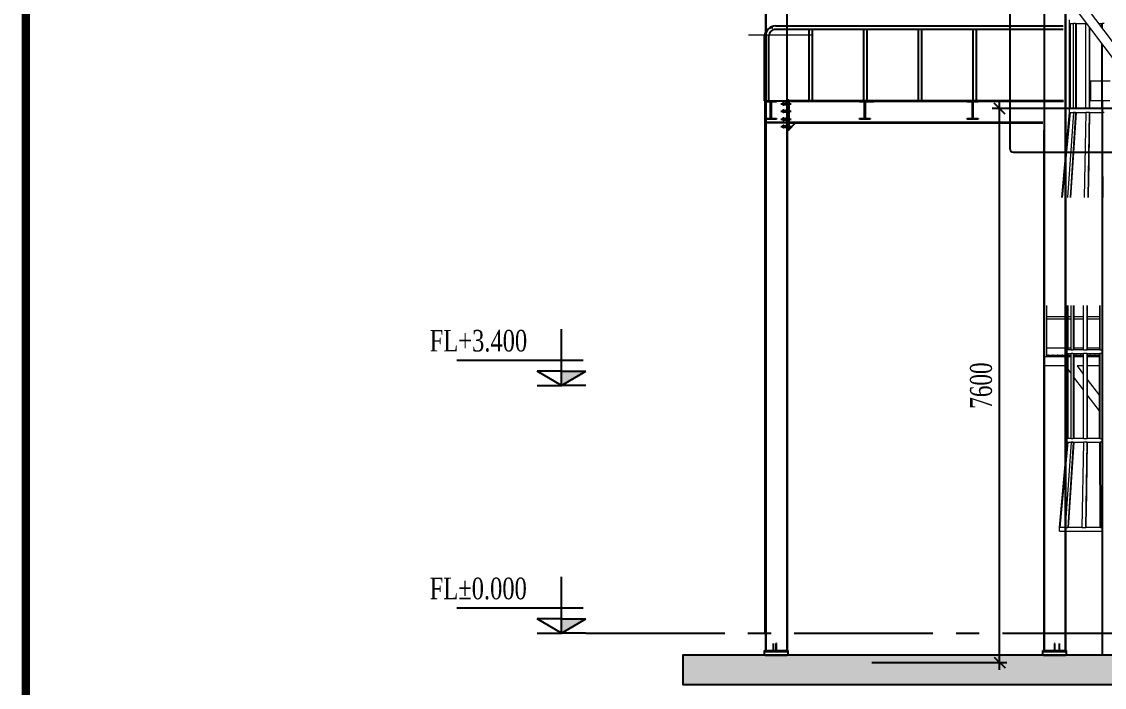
# Model space of a CAD drawing. Header units: inches. Extents: x 340055 to 349452, y -34649 to -30845.
# Drawn here: x 345572.9 to 345721.5, y -32145.6 to -32054.3 of the extents above; entities that cross this region are included whole.
import ezdxf

# ---------------------------------------------------------------- set-up
doc = ezdxf.new("R2010")
doc.units = ezdxf.units.IN
doc.header["$MEASUREMENT"] = 0
for name, pattern in [('AZNB-BN-TL-A- X- POWDER SECTION 1 2 3$0$CENTER', [50.8, 31.75, -6.35, 6.35, -6.35]), ('AZNB-BN-TL-A- X- POWDER SECTION 1 2 3$0$GEN7', [13.75, 10, -1.25, 1.25, -1.25]), ('CENTER2', [28.575, 19.05, -3.175, 3.175, -3.175])]:
    doc.linetypes.add(name, pattern=pattern)
for name, color, linetype in [('250', 250, 'Continuous'), ('3', 3, 'Continuous'), ('AZNB-BN-TL-A- X- POWDER SECTION 1 2 3$0$1', 1, 'Continuous'), ('AZNB-BN-TL-A- X- POWDER SECTION 1 2 3$0$2', 2, 'Continuous'), ('AZNB-BN-TL-A- X- POWDER SECTION 1 2 3$0$2NET-VE', 8, 'Continuous'), ('AZNB-BN-TL-A- X- POWDER SECTION 1 2 3$0$3', 3, 'Continuous'), ('AZNB-BN-TL-A- X- POWDER SECTION 1 2 3$0$4', 4, 'Continuous'), ('AZNB-BN-TL-A- X- POWDER SECTION 1 2 3$0$6', 6, 'Continuous'), ('AZNB-BN-TL-A- X- POWDER SECTION 1 2 3$0$7', 4, 'AZNB-BN-TL-A- X- POWDER SECTION 1 2 3$0$GEN7'), ('AZNB-BN-TL-A- X- POWDER SECTION 1 2 3$0$8', 8, 'Continuous'), ('AZNB-BN-TL-A- X- POWDER SECTION 1 2 3$0$A-Anno-Symb', 7, 'Continuous'), ('AZNB-BN-TL-A- X- POWDER SECTION 1 2 3$0$TL-Roof', 60, 'Continuous'), ('AZNB-BN-TL-A- X- POWDER SECTION 1 2 3$0$XANH', 5, 'Continuous')]:
    doc.layers.add(name, color=color, linetype=linetype)
for name, color, linetype, lineweight in [('AZNB-BN-TL-A- X- POWDER SECTION 1 2 3$0$manh', 125, 'Continuous', 15), ('AZNB-BN-TL-A- X- POWDER SECTION 1 2 3$0$Q-SPCQ', 91, 'Continuous', 9), ('TL-TIILE BLOCK A2$0$TL-TITLE BLOCK 1', 7, 'Continuous', 50)]:
    doc.layers.add(name, color=color, linetype=linetype, lineweight=lineweight)
doc.styles.add('ST1', font='times.ttf', dxfattribs={"width": 0.7})
doc.styles.add('vntimeh.shx', font='vntimeh.shx', dxfattribs={"width": 0.8, "bigfont": 'bigfont.shx'})
doc.dimstyles.new('100', dxfattribs={"dimtxt": 3, "dimasz": 1.5, "dimexe": 1, "dimexo": 0, "dimgap": 1, "dimtad": 1, "dimdec": 0, "dimlfac": 100, "dimzin": 0, "dimdsep": 46, "dimtxsty": 'ST1', "dimblk": 'OBLIQUE', "dimcen": 1, "dimdle": 1, "dimclrd": 8, "dimclre": 8, "dimclrt": 3, "dimadec": 0, "dimazin": 0, "dimtfac": 1, "dimtdec": 0, "dimtix": 1, "dimtmove": 1, "dimatfit": 3, "dimfxl": 0, "dimtolj": 1, "dimtzin": 0, "dimlwd": -1, "dimlwe": -1, "dimarcsym": 0})

# ---------------------------------------------------------------- blocks, each defined once
blk = doc.blocks.new('AZNB-BN-TL-A- X- POWDER SECTION 1 2 3$0$Ladder-Precision_Ladders-Fixed_Ladder_With_Cage_and_Rest_Platform - Fixed Ladder With Cage_ Walk-Thru _ Rest Platform-3366971-Section 59')
at = {"layer": 'AZNB-BN-TL-A- X- POWDER SECTION 1 2 3$0$Q-SPCQ', "color": 8}
for p, q in [((107640, 14122), (107425, 14122)), ((107577, 14198), (107750, 14198)), ((107577, 14148), (107577, 14198)), ((107750, 14148), (107577, 14148)), ((107578, 14122), (107578, 14148)), ((107640, 14122), (107640, 14148)), ((107640, 14091), (107640, 14122)), ((107750, 14198), (108287, 14198)), ((107750, 14148), (107750, 14198)), ((107796, 14148), (107750, 14148)), ((107790, 13640), (107790, 14148)), ((107792, 14148), (107792, 13640)), ((107797, 14148), (107808, 14148)), ((107797, 14148), (107797, 13640)), ((107813, 14148), (107808, 14148)), ((107813, 14148), (107846, 14148)), ((107846, 13640), (107846, 14148)), ((108016, 14148), (107846, 14148)), ((107847, 14148), (107847, 13640)), ((108013, 13640), (108013, 14148)), ((108015, 14148), (108064, 14148)), ((108015, 14148), (108015, 13640)), ((108064, 14148), (108064, 13640)), ((108064, 13640), (108064, 14148)), ((108202, 14148), (108064, 14148)), ((108197, 13640), (108197, 14148)), ((108201, 14148), (108202, 14148)), ((108202, 14148), (108218, 14148)), ((108202, 14148), (108202, 13640)), ((108219, 14148), (108218, 14148)), ((108219, 14148), (108232, 14148)), ((108232, 13640), (108232, 14148)), ((108287, 14148), (108233, 14148)), ((108236, 14148), (108236, 13640)), ((108281, 13640), (108281, 14148)), ((108287, 14148), (108289, 14148)), ((108287, 14148), (108287, 13640)), ((108289, 14148), (108289, 14198)), ((108289, 13640), (108289, 14148)), ((107425, 14091), (107640, 14091)), ((107578, 13681), (107578, 14091)), ((107640, 13681), (107640, 14091)), ((107640, 13681), (107425, 13681)), ((107640, 13649), (107640, 13681)), ((107425, 13649), (107640, 13649)), ((107577, 13640), (107750, 13640)), ((107577, 13589), (107577, 13640)), ((107750, 13589), (107577, 13589)), ((107578, 13640), (107578, 13649)), ((107578, 13240), (107578, 13589)), ((107640, 13640), (107640, 13649)), ((107640, 13240), (107640, 13589)), ((107750, 13640), (107796, 13640)), ((107750, 13589), (107750, 13640)), ((107796, 13589), (107750, 13589)), ((107790, 12725), (107790, 13589)), ((107792, 13589), (107792, 12725)), ((107808, 13640), (107797, 13640)), ((107797, 13589), (107808, 13589)), ((107797, 13589), (107797, 12725)), ((107808, 13640), (107813, 13640)), ((107813, 13589), (107808, 13589)), ((107846, 13640), (107813, 13640)), ((107813, 13589), (107846, 13589)), ((107846, 13640), (108016, 13640)), ((107846, 12725), (107846, 13589)), ((108016, 13589), (107846, 13589)), ((107847, 13589), (107847, 12725)), ((108013, 12725), (108013, 13589)), ((108064, 13640), (108015, 13640)), ((108015, 13589), (108064, 13589)), ((108015, 13589), (108015, 12725)), ((108064, 13640), (108202, 13640)), ((108064, 13589), (108064, 12725)), ((108064, 12725), (108064, 13589)), ((108202, 13589), (108064, 13589)), ((108197, 12725), (108197, 13589)), ((108202, 13640), (108201, 13640)), ((108201, 13589), (108202, 13589)), ((108218, 13640), (108202, 13640)), ((108202, 13589), (108218, 13589)), ((108202, 13589), (108202, 12725)), ((108218, 13640), (108219, 13640)), ((108219, 13589), (108218, 13589)), ((108232, 13640), (108219, 13640)), ((108219, 13589), (108232, 13589)), ((108232, 12725), (108232, 13589)), ((108233, 13640), (108287, 13640)), ((108287, 13589), (108233, 13589)), ((108236, 13589), (108236, 12725)), ((108281, 12725), (108281, 13589)), ((108289, 13640), (108287, 13640)), ((108287, 13589), (108289, 13589)), ((108287, 13589), (108287, 12725)), ((108289, 13589), (108289, 13640)), ((108289, 12725), (108289, 13589)), ((107640, 13240), (107425, 13240)), ((107640, 13208), (107640, 13240)), ((107425, 13208), (107640, 13208)), ((107578, 12725), (107578, 13208)), ((107640, 12725), (107640, 13208)), ((107577, 12725), (107750, 12725)), ((107577, 12674), (107577, 12725)), ((107750, 12674), (107577, 12674)), ((107578, 12555), (107578, 12674)), ((107640, 12555), (107640, 12674)), ((107750, 12725), (107796, 12725)), ((107750, 12674), (107750, 12725)), ((107796, 12674), (107750, 12674)), ((107790, 11506), (107790, 12674)), ((107792, 12674), (107792, 11506)), ((107808, 12725), (107797, 12725)), ((107797, 12674), (107808, 12674)), ((107797, 12674), (107797, 11506)), ((107808, 12725), (107813, 12725)), ((107813, 12674), (107808, 12674)), ((107846, 12725), (107813, 12725)), ((107813, 12674), (107846, 12674)), ((107846, 12725), (108016, 12725)), ((107846, 11506), (107846, 12674)), ((108016, 12674), (107846, 12674)), ((107847, 12674), (107847, 11506)), ((108013, 11506), (108013, 12674)), ((108064, 12725), (108015, 12725)), ((108015, 12674), (108064, 12674)), ((108015, 12674), (108015, 11506)), ((108064, 12725), (108202, 12725)), ((108064, 12674), (108064, 11506)), ((108064, 11506), (108064, 12674)), ((108202, 12674), (108064, 12674)), ((108197, 11506), (108197, 12674)), ((108202, 12725), (108201, 12725)), ((108201, 12674), (108202, 12674)), ((108218, 12725), (108202, 12725)), ((108202, 12674), (108218, 12674)), ((108202, 12674), (108202, 11506)), ((108218, 12725), (108219, 12725)), ((108219, 12674), (108218, 12674)), ((108232, 12725), (108219, 12725)), ((108219, 12674), (108232, 12674)), ((108232, 11506), (108232, 12674)), ((108233, 12725), (108287, 12725)), ((108287, 12674), (108233, 12674)), ((108236, 12674), (108236, 11506)), ((108281, 11506), (108281, 12674)), ((108289, 12725), (108287, 12725)), ((108287, 12674), (108289, 12674)), ((108287, 12674), (108287, 11506)), ((108289, 12674), (108289, 12725)), ((108289, 11506), (108289, 12674)), ((107425, 12555), (107640, 12555)), ((107640, 12479), (107640, 12555)), ((107640, 12479), (107425, 12479)), ((107578, 11506), (107578, 12479)), ((107640, 11506), (107640, 12479)), ((107577, 11506), (107750, 11506)), ((107577, 11455), (107577, 11506)), ((107750, 11455), (107577, 11455)), ((107578, 11336), (107578, 11455)), ((107640, 11336), (107640, 11455)), ((107750, 11506), (107796, 11506)), ((107750, 11455), (107750, 11506)), ((107796, 11455), (107750, 11455)), ((107788, 10287), (107790, 11455)), ((107792, 11455), (107790, 10287)), ((107794, 10287), (107797, 11455)), ((107808, 11506), (107797, 11506)), ((107797, 11455), (107804, 11455)), ((107813, 11455), (107804, 11455)), ((107808, 11506), (107813, 11506)), ((107846, 11506), (107813, 11506)), ((107813, 11455), (107846, 11455)), ((107841, 10287), (107846, 11455)), ((107843, 10287), (107847, 11455)), ((107846, 11506), (108016, 11506)), ((108016, 11455), (107846, 11455)), ((108031, 10287), (108013, 11455)), ((108064, 11506), (108015, 11506)), ((108034, 10287), (108015, 11455)), ((108015, 11455), (108064, 11455)), ((108064, 11506), (108202, 11506)), ((108088, 10287), (108064, 11455)), ((108064, 11455), (108087, 10287)), ((108202, 11455), (108064, 11455)), ((108274, 10287), (108197, 11455)), ((108202, 11506), (108201, 11506)), ((108201, 11455), (108202, 11455)), ((108218, 11506), (108202, 11506)), ((108202, 11455), (108218, 11455)), ((108279, 10287), (108202, 11455)), ((108218, 11506), (108219, 11506)), ((108219, 11455), (108218, 11455)), ((108232, 11506), (108219, 11506)), ((108219, 11455), (108232, 11455)), ((108232, 11455), (108313, 10287)), ((108233, 11506), (108287, 11506)), ((108287, 11455), (108233, 11455)), ((108316, 10287), (108236, 11455)), ((108389, 10287), (108281, 11455)), ((108289, 11506), (108287, 11506)), ((108287, 11455), (108289, 11455)), ((108395, 10287), (108287, 11455)), ((108289, 11455), (108289, 11506)), ((108289, 11455), (108396, 10287)), ((107425, 11336), (107640, 11336)), ((107640, 11260), (107640, 11336)), ((107640, 11260), (107425, 11260)), ((107578, 10287), (107578, 11260)), ((107640, 10287), (107640, 11260)), ((108029, 10433), (108031, 10287)), ((107577, 10287), (107749, 10287)), ((107577, 10236), (107577, 10287)), ((107749, 10287), (107794, 10287)), ((107749, 10236), (107749, 10287)), ((107807, 10287), (107794, 10287)), ((107807, 10287), (107812, 10287)), ((107841, 10287), (107812, 10287)), ((107840, 10287), (108034, 10287)), ((108087, 10287), (108034, 10287)), ((108087, 10287), (108280, 10287)), ((108313, 10287), (108279, 10287)), ((108314, 10287), (108395, 10287)), ((108396, 10287), (108395, 10287)), ((108396, 10236), (108396, 10287)), ((107425, 10117), (107640, 10117)), ((107749, 10236), (107577, 10236)), ((107578, 10117), (107578, 10236)), ((107640, 10117), (107640, 10236)), ((107640, 10041), (107640, 10117)), ((108395, 10236), (107749, 10236)), ((107640, 10041), (107425, 10041)), ((107431, 9970), (108644, 9970)), ((107431, 9970), (107431, 8903)), ((107578, 9970), (107578, 10041)), ((107640, 9970), (107640, 10041)), ((108644, 9970), (108644, 8903)), ((107469, 9932), (108606, 9932)), ((107469, 9456), (107469, 9932)), ((107578, 9456), (107578, 9932)), ((107640, 9456), (107640, 9932)), ((108606, 9456), (108606, 9932)), ((108606, 9456), (107469, 9456)), ((107469, 9417), (108606, 9417)), ((107469, 8903), (107469, 9417)), ((107578, 9208), (107578, 9417)), ((107640, 9208), (107640, 9417)), ((108606, 8903), (108606, 9417)), ((107640, 9208), (107578, 9208)), ((108606, 9024), (107469, 9024)), ((107469, 8922), (107495, 8922)), ((107469, 8917), (107479, 8917)), ((107479, 8917), (107479, 8903)), ((107488, 8903), (107488, 8922)), ((107552, 8922), (107495, 8922)), ((107495, 8922), (107495, 8903)), ((107505, 8903), (107505, 8917)), ((107505, 8917), (107543, 8917)), ((107543, 8917), (107543, 8903)), ((107552, 8903), (107552, 8922)), ((107552, 8922), (107559, 8922)), ((107616, 8922), (107559, 8922)), ((107559, 8922), (107559, 8903)), ((107569, 8903), (107569, 8917)), ((107569, 8917), (107607, 8917)), ((107607, 8917), (107607, 8903)), ((107616, 8903), (107616, 8922)), ((107616, 8922), (107624, 8922)), ((107681, 8922), (107624, 8922)), ((107624, 8922), (107624, 8903)), ((107633, 8903), (107633, 8917)), ((107633, 8917), (107671, 8917)), ((107671, 8917), (107671, 8903)), ((107681, 8903), (107681, 8922)), ((107681, 8922), (107688, 8922)), ((107745, 8922), (107688, 8922)), ((107688, 8922), (107688, 8903)), ((107697, 8903), (107697, 8917)), ((107697, 8917), (107735, 8917)), ((107735, 8917), (107735, 8903)), ((107745, 8903), (107745, 8922)), ((107745, 8922), (107752, 8922)), ((107809, 8922), (107752, 8922)), ((107752, 8922), (107752, 8903)), ((107761, 8903), (107761, 8917)), ((107761, 8917), (107800, 8917)), ((107800, 8917), (107800, 8903)), ((107809, 8903), (107809, 8922)), ((107809, 8922), (107816, 8922)), ((107873, 8922), (107816, 8922)), ((107816, 8922), (107816, 8903)), ((107826, 8903), (107826, 8917)), ((107826, 8917), (107864, 8917)), ((107864, 8917), (107864, 8903)), ((107873, 8903), (107873, 8922)), ((107873, 8922), (107880, 8922)), ((107937, 8922), (107880, 8922)), ((107880, 8922), (107880, 8903)), ((107890, 8903), (107890, 8917)), ((107890, 8917), (107928, 8917)), ((107928, 8917), (107928, 8903)), ((107937, 8903), (107937, 8922)), ((107937, 8922), (107945, 8922)), ((108002, 8922), (107945, 8922)), ((107945, 8922), (107945, 8903)), ((107954, 8903), (107954, 8917)), ((107954, 8917), (107992, 8917)), ((107992, 8917), (107992, 8903)), ((108002, 8903), (108002, 8922)), ((108002, 8922), (108009, 8922)), ((108066, 8922), (108009, 8922)), ((108009, 8922), (108009, 8903)), ((108018, 8903), (108018, 8917)), ((108018, 8917), (108056, 8917)), ((108056, 8917), (108056, 8903)), ((108066, 8903), (108066, 8922)), ((108066, 8922), (108073, 8922)), ((108130, 8922), (108073, 8922)), ((108073, 8922), (108073, 8903)), ((108082, 8903), (108082, 8917)), ((108082, 8917), (108121, 8917)), ((108121, 8917), (108121, 8903)), ((108130, 8903), (108130, 8922)), ((108130, 8922), (108137, 8922)), ((108194, 8922), (108137, 8922)), ((108137, 8922), (108137, 8903)), ((108147, 8903), (108147, 8917)), ((108147, 8917), (108185, 8917)), ((108185, 8917), (108185, 8903)), ((108194, 8903), (108194, 8922)), ((108194, 8922), (108201, 8922)), ((108259, 8922), (108201, 8922)), ((108201, 8922), (108201, 8903)), ((108211, 8903), (108211, 8917)), ((108211, 8917), (108249, 8917)), ((108249, 8917), (108249, 8903)), ((108259, 8903), (108259, 8922)), ((108259, 8922), (108266, 8922)), ((108323, 8922), (108266, 8922)), ((108266, 8922), (108266, 8903)), ((108275, 8903), (108275, 8917)), ((108275, 8917), (108313, 8917)), ((108313, 8917), (108313, 8903)), ((108323, 8903), (108323, 8922)), ((108323, 8922), (108330, 8922)), ((108387, 8922), (108330, 8922)), ((108330, 8922), (108330, 8903)), ((108339, 8903), (108339, 8917)), ((108339, 8917), (108377, 8917)), ((108377, 8917), (108377, 8903)), ((108387, 8903), (108387, 8922)), ((108387, 8922), (108394, 8922)), ((108451, 8922), (108394, 8922)), ((108394, 8922), (108394, 8903)), ((108403, 8903), (108403, 8917)), ((108403, 8917), (108442, 8917)), ((108442, 8917), (108442, 8903)), ((108451, 8903), (108451, 8922)), ((108451, 8922), (108458, 8922)), ((108515, 8922), (108458, 8922)), ((108458, 8922), (108458, 8903)), ((108468, 8903), (108468, 8917)), ((108468, 8917), (108506, 8917)), ((108506, 8917), (108506, 8903)), ((108515, 8903), (108515, 8922)), ((108515, 8922), (108522, 8922)), ((108580, 8922), (108522, 8922)), ((108522, 8922), (108522, 8903)), ((108532, 8903), (108532, 8917)), ((108532, 8917), (108570, 8917)), ((108570, 8917), (108570, 8903)), ((108580, 8903), (108580, 8922)), ((108580, 8922), (108606, 8922)), ((108587, 8922), (108587, 8903)), ((108596, 8903), (108596, 8917)), ((108596, 8917), (108606, 8917)), ((108644, 8903), (107425, 8903)), ((107425, 8776), (108184, 8776)), ((108184, 8776), (107425, 7768)), ((107425, 7557), (108343, 8776)), ((107469, 8903), (107431, 8903)), ((107495, 8903), (107505, 8903)), ((107543, 8903), (107552, 8903)), ((107559, 8903), (107569, 8903)), ((107607, 8903), (107616, 8903)), ((107624, 8903), (107633, 8903)), ((107671, 8903), (107681, 8903)), ((107688, 8903), (107697, 8903)), ((107735, 8903), (107745, 8903)), ((107752, 8903), (107761, 8903)), ((107800, 8903), (107809, 8903)), ((107816, 8903), (107826, 8903)), ((107864, 8903), (107873, 8903)), ((107880, 8903), (107890, 8903)), ((107928, 8903), (107937, 8903)), ((107945, 8903), (107954, 8903)), ((107992, 8903), (108002, 8903)), ((108009, 8903), (108018, 8903)), ((108056, 8903), (108066, 8903)), ((108073, 8903), (108082, 8903)), ((108121, 8903), (108130, 8903)), ((108137, 8903), (108147, 8903)), ((108185, 8903), (108194, 8903)), ((108201, 8903), (108211, 8903)), ((108249, 8903), (108259, 8903)), ((108266, 8903), (108275, 8903)), ((108313, 8903), (108323, 8903)), ((108330, 8903), (108339, 8903)), ((108343, 8776), (108644, 8776)), ((108377, 8903), (108387, 8903)), ((108394, 8903), (108403, 8903)), ((108442, 8903), (108451, 8903)), ((108458, 8903), (108468, 8903)), ((108506, 8903), (108515, 8903)), ((108522, 8903), (108532, 8903)), ((108570, 8903), (108580, 8903)), ((108644, 8903), (108606, 8903)), ((108644, 8776), (108644, 8903))]:
    blk.add_line(p, q, dxfattribs=at)
blk = doc.blocks.new('*U99')
at = {"color": 9, "const_width": 22}
blk.add_lwpolyline([(0, 0), (28, 0)], dxfattribs=at)
at = {"layer": 'AZNB-BN-TL-A- X- POWDER SECTION 1 2 3$0$2NET-VE', "color": 8, "linetype": 'Continuous', "ltscale": 0.5}
for p, q in [((0, 10), (28, 10)), ((45, 9), (45, 9)), ((0, -10), (28, -10)), ((45, -9), (45, -9))]:
    blk.add_line(p, q, dxfattribs=at)
at = {"layer": 'AZNB-BN-TL-A- X- POWDER SECTION 1 2 3$0$7', "color": 8, "linetype": 'Continuous'}
for p, q in [((44, 8), (45, 10)), ((44, -8), (46, 8)), ((45, 10), (46, 8)), ((46, 8), (47, 10)), ((47, 10), (48, 8)), ((47, -8), (48, 8)), ((48, 8), (50, 10)), ((49, -8), (51, 8)), ((50, 10), (51, 8)), ((51, 8), (52, 10)), ((51, -8), (53, 8)), ((52, 10), (53, 8)), ((53, 8), (55, 10)), ((54, -8), (56, 8)), ((54, -8), (56, 8)), ((55, 10), (56, 8)), ((56, 8), (57, 10)), ((56, -8), (58, 8)), ((57, 10), (58, 8)), ((58, 8), (60, 10)), ((59, -8), (60, 8)), ((59, -8), (60, 8)), ((59, -8), (60, 8)), ((60, 10), (60, 8)), ((60, 8), (62, 10)), ((61, -8), (63, 8)), ((62, 10), (63, 8)), ((69, 8), (63, 8)), ((69, 8), (69, -8)), ((44, -8), (43, -8)), ((44, -8), (45, -10)), ((44, -8), (44, -8)), ((45, -10), (47, -8)), ((47, -8), (47, -10)), ((47, -10), (49, -8)), ((49, -8), (50, -10)), ((50, -10), (51, -8)), ((51, -8), (52, -10)), ((52, -10), (54, -8)), ((54, -8), (55, -10)), ((55, -10), (56, -8)), ((56, -8), (57, -10)), ((57, -10), (59, -8)), ((59, -8), (59, -10)), ((59, -10), (61, -8)), ((61, -8), (69, -8))]:
    blk.add_line(p, q, dxfattribs=at)
at = {"layer": 'AZNB-BN-TL-A- X- POWDER SECTION 1 2 3$0$8', "color": 8, "linetype": 'Continuous', "ltscale": 10}
blk.add_line((-43, 0), (98, 0), dxfattribs=at)
at = {"layer": 'AZNB-BN-TL-A- X- POWDER SECTION 1 2 3$0$8', "color": 8, "linetype": 'Continuous'}
for p, q in [((-13, 11), (-13, 15)), ((-13, -15), (-13, 15)), ((-1, 19), (-12, 19)), ((-2, 11), (-11, 11)), ((0, 11), (0, 15)), ((0, -15), (0, 15)), ((28, -22), (28, 22)), ((28, 22), (30, 22)), ((30, -22), (30, 22)), ((30, 11), (30, 15)), ((30, -15), (30, 15)), ((32, 19), (42, 19)), ((32, 11), (42, 11)), ((43, 11), (43, 15)), ((43, -15), (43, 15)), ((-13, -11), (-13, -15)), ((-12, -19), (-1, -19)), ((-2, -11), (-11, -11)), ((0, -11), (0, -15)), ((28, -22), (30, -22)), ((30, -11), (30, -15)), ((32, -11), (42, -11)), ((42, -19), (32, -19)), ((43, -11), (43, -15))]:
    blk.add_line(p, q, dxfattribs=at)
for centre, radius, start, end in [((-6, 15), 6.98, 146.602, 180), ((-8, 15), 5.12, 180, 228.5476), ((-8, 7), 5.12, 131.4524, 180), ((-5, 15), 5.12, 311.4524, 0), ((-5, 7), 5.12, 0, 48.5476), ((-7, 15), 6.98, 0, 33.398), ((37, 15), 6.98, 146.602, 180), ((36, 15), 5.12, 180, 228.5476), ((36, 7), 5.12, 131.4524, 180), ((36, 15), 6.98, 0, 33.398), ((38, 15), 5.12, 311.4524, 0), ((38, 7), 5.12, 0, 48.5476), ((-8, -7), 5.12, 180, 228.5476), ((-8, -15), 5.12, 131.4524, 180), ((-6, -15), 6.98, 180, 213.398), ((-5, -7), 5.12, 311.4524, 0), ((-5, -15), 5.12, 0, 48.5476), ((-7, -15), 6.98, 326.602, 0), ((36, -7), 5.12, 180, 228.5476), ((36, -15), 5.12, 131.4524, 180), ((37, -15), 6.98, 180, 213.398), ((38, -7), 5.12, 311.4524, 0), ((38, -15), 5.12, 0, 48.5476), ((36, -15), 6.98, 326.602, 0)]:
    blk.add_arc(centre, radius, start, end, dxfattribs=at)
blk = doc.blocks.new('_Oblique')
at = {"color": 0, "linetype": 'ByBlock', "lineweight": -2}
blk.add_line((-0.5, -0.5), (0.5, 0.5), dxfattribs=at)
blk = doc.blocks.new('*D688')
at = {"color": 8, "linetype": 'Continuous', "transparency": 16777216}
for p, q in [((345707.16, -32143.24), (345707.16, -32065.24)), ((345725.3, -32066.24), (345706.16, -32066.24)), ((345689.64, -32142.24), (345708.16, -32142.24))]:
    blk.add_line(p, q, dxfattribs=at)
at = {"layer": 'Defpoints', "color": 0, "transparency": 16777216}
for p in [(345707.16, -32066.24), (345725.3, -32066.24), (345689.64, -32142.24)]:
    blk.add_point(p, dxfattribs=at)
at = {"color": 8, "transparency": 16777216, "xscale": 1.5, "yscale": 1.5, "zscale": 1.5}
for p, rotation in [((345707.16, -32066.24), 90), ((345707.16, -32142.24), 270)]:
    blk.add_blockref('_Oblique', p, dxfattribs=dict(at, rotation=rotation))
at = {"color": 3, "transparency": 16777216, "insert": (345704.63, -32104.24), "char_height": 3, "attachment_point": 5, "rotation": 90, "style": 'ST1', "bg_fill": 3, "box_fill_scale": 1.25, "bg_fill_color": 256, "bg_fill_true_color": 13158600, "bg_fill_transparency": 0}
blk.add_mtext('\\A1;7600', dxfattribs=at)
blk = doc.blocks.new('cos')
at = {"color": 8}
for p, q in [((0, 0), (0, 7.82)), ((-3, 3.49), (14.52, 3.49)), ((0, 1.99), (-3.39, 1.99)), ((0, 0), (-3.39, 1.99)), ((0, 1.99), (3.39, 1.99)), ((0, 0), (3.39, 1.99))]:
    blk.add_line(p, q, dxfattribs=at)
at = {"color": 4}
for p in [(-3.39, 0), (3.39, 0)]:
    blk.add_line(p, (0, 0), dxfattribs=at)
at = {"color": 8}
blk.add_solid([(0, 0), (-3.39, 1.99), (0, 1.99)], dxfattribs=at)
at = {"layer": '3', "color": 3, "style": 'vntimeh.shx', "width": 0.75}
blk.add_attdef('DSD', (1.32, 4.73), '', height=3, dxfattribs=at)
blk = doc.blocks.new('kt kien truc 1')
at = {"layer": 'TL-TIILE BLOCK A2$0$TL-TITLE BLOCK 1', "const_width": 1}
blk.add_lwpolyline([(20, 10), (579, 10), (584, 15), (584, 405), (579, 410), (20, 410), (15, 405), (15, 15)], close=True, dxfattribs=at)

msp = doc.modelspace()

# ---------------------------------------------------------------- linework, layer by layer
msp.add_line((345674.9057, -32140.7363), (345678.1073, -32140.7363))
at = {"layer": 'AZNB-BN-TL-A- X- POWDER SECTION 1 2 3$0$1'}
msp.add_line((345704.273, -32068.1283), (345713.0846, -32068.1283), dxfattribs=at)
at = {"layer": 'AZNB-BN-TL-A- X- POWDER SECTION 1 2 3$0$2'}
for p, q in [((345675.023, -32009.1348), (345675.023, -32140.5763)), ((345675.103, -32009.1348), (345675.103, -32140.5763)), ((345716.1446, -32009.1348), (345716.1446, -32140.5763)), ((345716.2246, -32009.1348), (345716.2246, -32140.5763)), ((345677.943, -32010.6348), (345677.943, -32140.5763)), ((345713.3046, -32010.6348), (345713.3046, -32140.5763)), ((345675.023, -32065.1848), (345676.523, -32065.1848)), ((345675.023, -32065.2848), (345675.023, -32065.1848)), ((345675.023, -32065.1848), (345676.523, -32065.1848)), ((345675.023, -32065.2848), (345675.023, -32065.1848)), ((345676.523, -32065.2848), (345675.023, -32065.2848)), ((345676.523, -32065.2848), (345675.023, -32065.2848)), ((345675.743, -32065.2848), (345675.803, -32065.2848)), ((345675.743, -32067.5848), (345675.743, -32065.2848)), ((345675.803, -32065.2848), (345675.803, -32067.5848)), ((345676.523, -32065.1848), (345676.523, -32065.2848)), ((345676.523, -32065.1848), (345676.523, -32065.2848)), ((345678.223, -32065.0848), (345677.943, -32065.0848)), ((345678.223, -32065.0848), (345677.943, -32065.0848)), ((345677.943, -32065.0848), (345677.943, -32069.1848)), ((345678.083, -32065.0848), (345677.943, -32065.0848)), ((345678.083, -32069.1848), (345678.083, -32065.0848)), ((345678.083, -32069.1848), (345678.083, -32065.0848)), ((345678.083, -32065.0848), (345678.223, -32065.0848)), ((345678.223, -32065.0848), (345678.223, -32069.1848)), ((345687.917, -32065.2848), (345687.917, -32065.1848)), ((345688.417, -32065.2848), (345688.417, -32065.1848)), ((345688.637, -32065.2848), (345688.697, -32065.2848)), ((345688.637, -32067.5848), (345688.637, -32065.2848)), ((345688.697, -32065.2848), (345688.697, -32067.5848)), ((345689.417, -32065.1848), (345689.417, -32065.2848)), ((345689.917, -32065.1848), (345689.917, -32065.2848)), ((345703.4412, -32065.2848), (345703.5012, -32065.2848)), ((345704.2212, -32065.1848), (345704.2212, -32065.2848)), ((345675.023, -32067.5848), (345676.523, -32067.5848)), ((345675.023, -32067.6848), (345675.023, -32067.5848)), ((345676.523, -32067.6848), (345675.023, -32067.6848)), ((345675.103, -32068.1848), (345675.103, -32068.1048)), ((345675.103, -32068.1048), (345677.943, -32068.1048)), ((345677.943, -32068.1848), (345675.103, -32068.1848)), ((345675.803, -32067.5848), (345675.743, -32067.5848)), ((345676.523, -32067.5848), (345676.523, -32067.6848)), ((345677.943, -32068.1048), (345677.943, -32068.1848)), ((345687.917, -32067.6848), (345687.917, -32067.5848)), ((345688.697, -32067.5848), (345688.637, -32067.5848)), ((345689.417, -32067.5848), (345689.417, -32067.6848)), ((345704.2212, -32067.5848), (345704.2212, -32067.6848)), ((345677.943, -32069.1848), (345678.083, -32069.1848)), ((345678.023, -32069.1848), (345678.023, -32140.5763)), ((345678.223, -32069.1848), (345678.083, -32069.1848)), ((345713.2246, -32069.1848), (345713.2246, -32140.5763)), ((345676.4765, -32139.6463), (345676.4765, -32140.5763)), ((345676.5365, -32139.6463), (345676.4765, -32139.6463)), ((345676.5365, -32140.5763), (345676.5365, -32139.6463)), ((345674.9057, -32140.5763), (345678.1073, -32140.5763)), ((345674.9057, -32140.7363), (345674.9057, -32140.5763)), ((345678.1073, -32140.7363), (345674.9057, -32140.7363)), ((345676.4765, -32140.5763), (345676.5365, -32140.5763)), ((345676.5365, -32140.5763), (345676.5365, -32140.5763)), ((345678.1073, -32140.5763), (345678.1073, -32140.7363)), ((345716.3089, -32140.7363), (345713.1073, -32140.7363)), ((345714.7381, -32140.5763), (345714.7381, -32140.5763))]:
    msp.add_line(p, q, dxfattribs=at)
at = {"layer": 'AZNB-BN-TL-A- X- POWDER SECTION 1 2 3$0$3', "linetype": 'Continuous'}
for p, q in [((345675.0065, -32141.2363), (345678.0065, -32141.2363)), ((345713.2081, -32141.2363), (345716.2081, -32141.2363))]:
    msp.add_line(p, q, dxfattribs=at)
at = {"layer": 'AZNB-BN-TL-A- X- POWDER SECTION 1 2 3$0$4'}
for p, q in [((345676.403, -32054.8948), (345715.893, -32054.8948)), ((345715.893, -32055.3748), (345676.403, -32055.3748)), ((345681.023, -32065.1348), (345681.023, -32055.3748)), ((345681.503, -32065.1348), (345681.503, -32055.3748)), ((345688.523, -32065.1348), (345688.523, -32055.3748)), ((345689.003, -32065.1348), (345689.003, -32055.3748)), ((345696.023, -32065.1348), (345696.023, -32055.3748)), ((345696.503, -32065.1348), (345696.503, -32055.3748)), ((345703.523, -32065.1348), (345703.523, -32055.3748)), ((345704.003, -32065.1348), (345704.003, -32055.3748)), ((345675.023, -32065.1348), (345675.023, -32056.2248)), ((345675.503, -32065.1348), (345675.503, -32056.2248)), ((345715.9557, -32065.1848), (345678.223, -32065.1848)), ((345715.9557, -32065.1848), (345678.223, -32065.1848)), ((345715.9557, -32065.2648), (345678.223, -32065.2648)), ((345715.9557, -32065.2648), (345678.223, -32065.2648)), ((345678.223, -32068.1048), (345713.0846, -32068.1048)), ((345678.223, -32068.1848), (345713.0846, -32068.1848))]:
    msp.add_line(p, q, dxfattribs=at)
for major_axis in [(0.9758, 0.9758), (0.6364, 0.6364)]:
    msp.add_ellipse((345676.403, -32056.2748), major_axis=major_axis, ratio=1, start_param=0.78539816, end_param=2.35619449, dxfattribs=at)
at = {"layer": 'AZNB-BN-TL-A- X- POWDER SECTION 1 2 3$0$6'}
for p, q in [((345674.9749, -32065.1848), (345674.9749, -32065.1348)), ((345674.9749, -32065.1848), (345678.083, -32065.1848)), ((345674.9749, -32065.1848), (345678.083, -32065.1848)), ((345678.223, -32065.1848), (345715.9557, -32065.1848)), ((345678.223, -32065.1848), (345715.9557, -32065.1848))]:
    msp.add_line(p, q, dxfattribs=at)
at = {"layer": 'AZNB-BN-TL-A- X- POWDER SECTION 1 2 3$0$6', "color": 2}
for p, q in [((345679.173, -32068.1848), (345678.223, -32068.1848)), ((345678.223, -32069.1348), (345679.173, -32068.1848)), ((345678.223, -32068.1848), (345678.223, -32069.1348))]:
    msp.add_line(p, q, dxfattribs=at)
at = {"layer": 'AZNB-BN-TL-A- X- POWDER SECTION 1 2 3$0$7'}
for p, q in [((345674.9057, -32141.2363), (345674.9057, -32140.7363)), ((345674.9057, -32140.7363), (345678.1073, -32140.7363)), ((345678.1073, -32141.2363), (345674.9057, -32141.2363)), ((345678.1073, -32140.7363), (345678.1073, -32141.2363)), ((345713.1073, -32141.2363), (345713.1073, -32140.7363))]:
    msp.add_line(p, q, dxfattribs=at)
at = {"layer": 'AZNB-BN-TL-A- X- POWDER SECTION 1 2 3$0$8', "linetype": 'AZNB-BN-TL-A- X- POWDER SECTION 1 2 3$0$CENTER'}
msp.add_line((345674.893, -32065.1451), (345674.893, -32056.2248), dxfattribs=at)
at = {"layer": 'AZNB-BN-TL-A- X- POWDER SECTION 1 2 3$0$8', "linetype": 'Continuous'}
for p, q in [((345676.1365, -32140.5763), (345676.1365, -32139.6263)), ((345715.3865, -32140.5763), (345715.3865, -32139.6263))]:
    msp.add_line(p, q, dxfattribs=at)
at = {"layer": 'AZNB-BN-TL-A- X- POWDER SECTION 1 2 3$0$8', "linetype": 'AZNB-BN-TL-A- X- POWDER SECTION 1 2 3$0$CENTER'}
msp.add_ellipse((345676.033, -32056.2748), major_axis=(0.8061, 0.8061), ratio=1, start_param=0.78539816, end_param=2.35619449, dxfattribs=at)
at = {"layer": 'AZNB-BN-TL-A- X- POWDER SECTION 1 2 3$0$A-Anno-Symb', "lineweight": 0, "ltscale": 1e-09}
for p, q in [((345681.503, -32056.1598), (345672.693, -32056.1598)), ((345681.503, -32065.1248), (345681.503, -32056.1598))]:
    msp.add_line(p, q, dxfattribs=at)
for points in [[(345686.3547, -32055.5919), (345686.353, -32055.6019), (345686.3513, -32055.5919)], [(345681.5047, -32065.1248), (345681.503, -32065.1348), (345681.5013, -32065.1248)]]:
    msp.add_solid(points, dxfattribs=at)
at = {"layer": 'AZNB-BN-TL-A- X- POWDER SECTION 1 2 3$0$manh', "linetype": 'Continuous'}
msp.add_line((345674.9057, -32064.3734), (345674.9057, -32138.2363), dxfattribs=at)
at = {"layer": 'AZNB-BN-TL-A- X- POWDER SECTION 1 2 3$0$Q-SPCQ'}
for p, q in [((345716.7647, -32066.2393), (345716.7647, -32054.5553)), ((345716.7699, -32054.5553), (345716.7652, -32054.5553)), ((345716.7658, -32054.5553), (345716.7658, -32054.0473)), ((345716.7699, -32054.5553), (345716.7699, -32066.2393)), ((345716.7804, -32054.5553), (345717.2827, -32054.5553)), ((345716.8343, -32066.2393), (345716.8343, -32054.5553)), ((345716.8432, -32054.5553), (345716.8432, -32066.2393)), ((345717.459, -32054.5553), (345717.2953, -32054.5553)), ((345717.2953, -32066.2393), (345717.2953, -32054.5553)), ((345717.5887, -32054.5553), (345717.4621, -32054.5553)), ((345717.5793, -32054.5553), (345719.0099, -32054.5553)), ((345717.5887, -32054.5553), (345717.5887, -32066.2393)), ((345717.6409, -32066.2393), (345717.6409, -32054.5553)), ((345717.6834, -32054.5553), (345717.6834, -32066.2393)), ((345719.1409, -32054.5553), (345719.011, -32054.5553)), ((345719.011, -32066.2393), (345719.011, -32054.5553)), ((345719.4914, -32055.0192), (345719.4914, -32066.2393)), ((345719.5129, -32066.2393), (345719.5129, -32055.0477)), ((345719.5201, -32055.0574), (345719.5201, -32066.2393)), ((345720.7325, -32054.5553), (345721.2635, -32054.5553)), ((345721.1766, -32055.1453), (345721.1766, -32054.5553)), ((345721.2437, -32054.5553), (345721.2437, -32055.2344)), ((345721.5363, -32054.5553), (345721.2604, -32054.5553)), ((345721.2604, -32055.2566), (345721.2604, -32054.5553)), ((345721.1766, -32066.2393), (345721.1766, -32057.2556)), ((345721.2437, -32057.3447), (345721.2437, -32066.2393)), ((345721.2604, -32066.2393), (345721.2604, -32057.3669)), ((345716.7647, -32066.7473), (345715.6865, -32078.4313)), ((345715.6927, -32078.4313), (345716.7699, -32066.7473)), ((345716.8349, -32066.7473), (345715.7624, -32078.4313)), ((345716.8437, -32066.7473), (345715.7624, -32078.4313)), ((345717.2941, -32066.7473), (345716.4903, -32078.4313)), ((345716.7652, -32066.2393), (345716.7699, -32066.2393)), ((345716.7699, -32066.7473), (345716.7652, -32066.7473)), ((345716.7658, -32066.7473), (345716.7658, -32066.2393)), ((345717.2827, -32066.2393), (345716.7804, -32066.2393)), ((345716.7804, -32066.7473), (345717.2815, -32066.7473)), ((345717.5901, -32066.7473), (345716.857, -32078.4313)), ((345716.9114, -32078.4313), (345717.6381, -32066.7473)), ((345717.6834, -32066.7473), (345716.9131, -32078.4313)), ((345717.4588, -32066.7473), (345717.2941, -32066.7473)), ((345717.2953, -32066.2393), (345717.459, -32066.2393)), ((345717.4601, -32066.7473), (345717.4728, -32066.7473)), ((345717.4621, -32066.2393), (345717.5887, -32066.2393)), ((345717.5901, -32066.7473), (345717.4671, -32066.7473)), ((345719.0099, -32066.2393), (345717.5793, -32066.2393)), ((345717.5807, -32066.7473), (345719.0099, -32066.7473)), ((345719.011, -32066.7473), (345718.7721, -32078.4313)), ((345719.011, -32066.2393), (345719.4914, -32066.2393)), ((345719.4911, -32066.7473), (345719.011, -32066.7473)), ((345719.4911, -32066.7473), (345719.3161, -32078.4313)), ((345719.3385, -32078.4313), (345719.5131, -32066.7473)), ((345719.5202, -32066.7473), (345719.368, -32076.4557)), ((345721.2635, -32066.2393), (345719.4889, -32066.2393)), ((345719.4914, -32066.7473), (345721.262, -32066.7473)), ((345721.1766, -32066.7473), (345721.2245, -32078.4313)), ((345721.2437, -32066.7473), (345721.2922, -32078.4313)), ((345721.2604, -32066.2393), (345721.5363, -32066.2393)), ((345721.2634, -32066.7473), (345721.3133, -32078.4313)), ((345721.5367, -32066.7473), (345721.2634, -32066.7473)), ((345713.2137, -32093.2363), (345713.2137, -32100.2693)), ((345713.5947, -32093.2363), (345713.5947, -32100.2693)), ((345716.4472, -32099.3213), (345716.4472, -32093.2363)), ((345716.4524, -32093.2363), (345716.4524, -32099.3213)), ((345716.5168, -32099.3213), (345716.5168, -32093.2363)), ((345716.5257, -32093.2363), (345716.5257, -32099.3213)), ((345716.9778, -32099.3213), (345716.9778, -32093.2363)), ((345717.2712, -32093.2363), (345717.2712, -32099.3213)), ((345717.3234, -32099.3213), (345717.3234, -32093.2363)), ((345717.3659, -32093.2363), (345717.3659, -32099.3213)), ((345718.6935, -32099.3213), (345718.6935, -32093.2363)), ((345719.1739, -32093.2363), (345719.1739, -32099.3213)), ((345719.1954, -32099.3213), (345719.1954, -32093.2363)), ((345720.9262, -32093.2363), (345720.9262, -32099.3213)), ((345720.9429, -32099.3213), (345720.9429, -32093.2363)), ((345713.5947, -32094.7448), (345716.4477, -32094.7448)), ((345716.45, -32095.1258), (345713.5947, -32095.1258)), ((345716.5257, -32094.7448), (345716.9778, -32094.7448)), ((345716.9778, -32095.1258), (345716.5257, -32095.1258)), ((345717.3659, -32094.7448), (345718.6935, -32094.7448)), ((345718.6935, -32095.1258), (345717.3659, -32095.1258)), ((345719.1954, -32094.7448), (345720.9262, -32094.7448)), ((345720.9262, -32095.1258), (345719.1954, -32095.1258)), ((345713.5947, -32099.0628), (345716.4479, -32099.0628)), ((345716.4472, -32111.5133), (345716.4472, -32099.8293)), ((345716.4477, -32099.3213), (345716.4524, -32099.3213)), ((345716.4524, -32099.8293), (345716.4477, -32099.8293)), ((345716.4483, -32099.8293), (345716.4483, -32099.3213)), ((345716.4524, -32099.8293), (345716.4524, -32111.5133)), ((345716.9652, -32099.3213), (345716.4629, -32099.3213)), ((345716.4629, -32099.8293), (345716.9652, -32099.8293)), ((345716.5168, -32111.5133), (345716.5168, -32099.8293)), ((345716.5257, -32099.0628), (345716.9778, -32099.0628)), ((345716.5257, -32099.8293), (345716.5257, -32111.5133)), ((345716.9778, -32099.3213), (345717.1415, -32099.3213)), ((345717.1415, -32099.8293), (345716.9778, -32099.8293)), ((345716.9778, -32111.5133), (345716.9778, -32099.8293)), ((345717.1446, -32099.3213), (345717.2712, -32099.3213)), ((345717.2712, -32099.8293), (345717.1446, -32099.8293)), ((345718.6924, -32099.3213), (345717.2618, -32099.3213)), ((345717.2618, -32099.8293), (345718.6924, -32099.8293)), ((345717.2712, -32099.8293), (345717.2712, -32111.5133)), ((345717.3234, -32111.5133), (345717.3234, -32099.8293)), ((345717.3659, -32099.0628), (345718.6935, -32099.0628)), ((345717.3659, -32099.8293), (345717.3659, -32111.5133)), ((345718.6935, -32099.3213), (345719.1739, -32099.3213)), ((345719.1739, -32099.8293), (345718.6935, -32099.8293)), ((345718.6935, -32111.5133), (345718.6935, -32099.8293)), ((345720.946, -32099.3213), (345719.1714, -32099.3213)), ((345719.1714, -32099.8293), (345720.946, -32099.8293)), ((345719.1739, -32099.8293), (345719.1739, -32111.5133)), ((345719.1954, -32099.0628), (345720.9262, -32099.0628)), ((345719.1954, -32111.5133), (345719.1954, -32099.8293)), ((345719.2026, -32099.8293), (345719.2026, -32111.5133)), ((345720.8591, -32111.5133), (345720.8591, -32099.8293)), ((345720.9262, -32099.8293), (345720.9262, -32111.5133)), ((345720.9429, -32099.3213), (345721.2188, -32099.3213)), ((345721.2188, -32099.8293), (345720.9429, -32099.8293)), ((345720.9429, -32111.5133), (345720.9429, -32099.8293)), ((345721.2464, -32099.3213), (345721.229, -32099.3213)), ((345721.229, -32099.8293), (345721.2464, -32099.8293)), ((345721.2464, -32099.3213), (345721.2584, -32099.3213)), ((345721.2584, -32099.8293), (345721.2464, -32099.8293)), ((345713.2137, -32101.5393), (345713.2137, -32100.2693)), ((345713.2137, -32100.2693), (345716.4477, -32100.2693)), ((345713.2137, -32100.2693), (345713.5947, -32100.2693)), ((345716.2184, -32101.5393), (345713.2137, -32101.5393)), ((345713.5947, -32100.0788), (345713.7852, -32100.0788)), ((345713.6899, -32100.1264), (345713.5947, -32100.1264)), ((345713.6899, -32100.2693), (345713.6899, -32100.1264)), ((345713.7852, -32100.0788), (345713.7852, -32100.2693)), ((345713.8557, -32100.0788), (345713.7852, -32100.0788)), ((345713.8557, -32100.2693), (345713.8557, -32100.0788)), ((345713.8557, -32100.0788), (345714.4272, -32100.0788)), ((345713.951, -32100.2693), (345713.8557, -32100.2693)), ((345714.332, -32100.1264), (345713.951, -32100.1264)), ((345713.951, -32100.1264), (345713.951, -32100.2693)), ((345714.332, -32100.2693), (345714.332, -32100.1264)), ((345714.4272, -32100.2693), (345714.332, -32100.2693)), ((345714.4272, -32100.0788), (345714.4272, -32100.2693)), ((345714.4978, -32100.0788), (345714.4272, -32100.0788)), ((345714.4978, -32100.2693), (345714.4978, -32100.0788)), ((345714.4978, -32100.0788), (345715.0693, -32100.0788)), ((345714.5931, -32100.2693), (345714.4978, -32100.2693)), ((345714.9741, -32100.1264), (345714.5931, -32100.1264)), ((345714.5931, -32100.1264), (345714.5931, -32100.2693)), ((345714.9741, -32100.2693), (345714.9741, -32100.1264)), ((345715.0693, -32100.2693), (345714.9741, -32100.2693)), ((345715.0693, -32100.0788), (345715.0693, -32100.2693)), ((345715.1399, -32100.0788), (345715.0693, -32100.0788)), ((345715.1399, -32100.2693), (345715.1399, -32100.0788)), ((345715.1399, -32100.0788), (345715.7114, -32100.0788)), ((345715.2351, -32100.2693), (345715.1399, -32100.2693)), ((345715.6161, -32100.1264), (345715.2351, -32100.1264)), ((345715.2351, -32100.1264), (345715.2351, -32100.2693)), ((345715.6161, -32100.2693), (345715.6161, -32100.1264)), ((345715.7114, -32100.2693), (345715.6161, -32100.2693)), ((345715.7114, -32100.0788), (345715.7114, -32100.2693)), ((345715.7819, -32100.0788), (345715.7114, -32100.0788)), ((345715.7819, -32100.2693), (345715.7819, -32100.0788)), ((345715.7819, -32100.0788), (345716.3534, -32100.0788)), ((345715.8772, -32100.2693), (345715.7819, -32100.2693)), ((345716.2582, -32100.1264), (345715.8772, -32100.1264)), ((345715.8772, -32100.1264), (345715.8772, -32100.2693)), ((345716.4477, -32101.8437), (345716.2184, -32101.5393)), ((345716.2582, -32100.2693), (345716.2582, -32100.1264)), ((345716.3534, -32100.2693), (345716.2582, -32100.2693)), ((345716.3534, -32100.0788), (345716.3534, -32100.2693)), ((345716.424, -32100.0788), (345716.3534, -32100.0788)), ((345716.424, -32100.2693), (345716.424, -32100.0788)), ((345716.424, -32100.0788), (345716.4477, -32100.0788)), ((345716.4477, -32100.2693), (345716.424, -32100.2693)), ((345716.5252, -32100.2693), (345716.9778, -32100.2693)), ((345716.5254, -32100.0788), (345716.9778, -32100.0788)), ((345716.9002, -32100.1264), (345716.5254, -32100.1264)), ((345716.9002, -32100.2693), (345716.9002, -32100.1264)), ((345716.9778, -32100.2693), (345716.9002, -32100.2693)), ((345717.3659, -32100.0788), (345717.6375, -32100.0788)), ((345717.5423, -32100.1264), (345717.3659, -32100.1264)), ((345717.3659, -32100.2693), (345718.6935, -32100.2693)), ((345717.5423, -32100.2693), (345717.5423, -32100.1264)), ((345717.6375, -32100.2693), (345717.5423, -32100.2693)), ((345717.6375, -32100.0788), (345717.6375, -32100.2693)), ((345717.7081, -32100.0788), (345717.6375, -32100.0788)), ((345717.7081, -32100.2693), (345717.7081, -32100.0788)), ((345717.7081, -32100.0788), (345718.2796, -32100.0788)), ((345717.8033, -32100.2693), (345717.7081, -32100.2693)), ((345718.1843, -32100.1264), (345717.8033, -32100.1264)), ((345717.8033, -32100.1264), (345717.8033, -32100.2693)), ((345718.6935, -32101.5393), (345717.8086, -32101.5393)), ((345717.8086, -32101.5393), (345718.6935, -32102.7137)), ((345718.1843, -32100.2693), (345718.1843, -32100.1264)), ((345718.2796, -32100.2693), (345718.1843, -32100.2693)), ((345718.2796, -32100.0788), (345718.2796, -32100.2693)), ((345718.3501, -32100.0788), (345718.2796, -32100.0788)), ((345718.3501, -32100.2693), (345718.3501, -32100.0788)), ((345718.3501, -32100.0788), (345718.6935, -32100.0788)), ((345718.4454, -32100.2693), (345718.3501, -32100.2693)), ((345718.6935, -32100.1264), (345718.4454, -32100.1264)), ((345718.4454, -32100.1264), (345718.4454, -32100.2693)), ((345719.2026, -32100.0788), (345719.5637, -32100.0788)), ((345719.4684, -32100.1264), (345719.2026, -32100.1264)), ((345719.2026, -32100.2693), (345720.8591, -32100.2693)), ((345720.8591, -32101.5393), (345719.2026, -32101.5393)), ((345719.4684, -32100.2693), (345719.4684, -32100.1264)), ((345719.5637, -32100.2693), (345719.4684, -32100.2693)), ((345719.5637, -32100.0788), (345719.5637, -32100.2693)), ((345719.6342, -32100.0788), (345719.5637, -32100.0788)), ((345719.6342, -32100.2693), (345719.6342, -32100.0788)), ((345719.6342, -32100.0788), (345720.2057, -32100.0788)), ((345719.7295, -32100.2693), (345719.6342, -32100.2693)), ((345720.1105, -32100.1264), (345719.7295, -32100.1264)), ((345719.7295, -32100.1264), (345719.7295, -32100.2693)), ((345720.1105, -32100.2693), (345720.1105, -32100.1264)), ((345720.2057, -32100.2693), (345720.1105, -32100.2693)), ((345720.2057, -32100.0788), (345720.2057, -32100.2693)), ((345720.2763, -32100.0788), (345720.2057, -32100.0788)), ((345720.2763, -32100.2693), (345720.2763, -32100.0788)), ((345720.2763, -32100.0788), (345720.8478, -32100.0788)), ((345720.3716, -32100.2693), (345720.2763, -32100.2693)), ((345720.7526, -32100.1264), (345720.3716, -32100.1264)), ((345720.3716, -32100.1264), (345720.3716, -32100.2693)), ((345720.7526, -32100.2693), (345720.7526, -32100.1264)), ((345720.8478, -32100.2693), (345720.7526, -32100.2693)), ((345720.8478, -32100.0788), (345720.8478, -32100.2693)), ((345716.9778, -32102.5471), (345716.5257, -32101.9471)), ((345718.6935, -32104.8239), (345717.3659, -32103.0622)), ((345719.2026, -32103.3893), (345720.8591, -32105.5875)), ((345720.8591, -32107.6977), (345719.2026, -32105.4995)), ((345716.4477, -32111.5133), (345716.4524, -32111.5133)), ((345716.4483, -32112.0213), (345716.4483, -32111.5133)), ((345716.9652, -32111.5133), (345716.4629, -32111.5133)), ((345716.9778, -32111.5133), (345717.1415, -32111.5133)), ((345717.1446, -32111.5133), (345717.2712, -32111.5133)), ((345718.6924, -32111.5133), (345717.2618, -32111.5133)), ((345718.6935, -32111.5133), (345719.1739, -32111.5133)), ((345720.946, -32111.5133), (345719.1714, -32111.5133)), ((345720.9429, -32111.5133), (345721.2188, -32111.5133)), ((345721.2464, -32111.5133), (345721.229, -32111.5133)), ((345716.4472, -32112.0213), (345715.369, -32123.7053)), ((345715.3752, -32123.7053), (345716.4524, -32112.0213)), ((345716.5174, -32112.0213), (345715.4449, -32123.7053)), ((345716.5262, -32112.0213), (345715.4449, -32123.7053)), ((345716.9766, -32112.0213), (345716.1728, -32123.7053)), ((345716.4524, -32112.0213), (345716.4477, -32112.0213)), ((345716.4629, -32112.0213), (345716.964, -32112.0213)), ((345717.2726, -32112.0213), (345716.5395, -32123.7053)), ((345716.5939, -32123.7053), (345717.3206, -32112.0213)), ((345717.3659, -32112.0213), (345716.5956, -32123.7053)), ((345717.1413, -32112.0213), (345716.9766, -32112.0213)), ((345717.1426, -32112.0213), (345717.1553, -32112.0213)), ((345717.2726, -32112.0213), (345717.1496, -32112.0213)), ((345717.2632, -32112.0213), (345718.6924, -32112.0213)), ((345718.6935, -32112.0213), (345718.4546, -32123.7053)), ((345719.1736, -32112.0213), (345718.6935, -32112.0213)), ((345719.1736, -32112.0213), (345718.9986, -32123.7053)), ((345719.021, -32123.7053), (345719.1956, -32112.0213)), ((345719.2027, -32112.0213), (345719.0505, -32121.7297)), ((345719.1739, -32112.0213), (345720.9445, -32112.0213)), ((345720.8591, -32112.0213), (345720.907, -32123.7053)), ((345720.9262, -32112.0213), (345720.9747, -32123.7053)), ((345720.9459, -32112.0213), (345720.9958, -32123.7053)), ((345721.2192, -32112.0213), (345720.9459, -32112.0213)), ((345721.229, -32112.0213), (345721.2458, -32112.0213)), ((345715.3688, -32124.2133), (345715.3688, -32123.7053)), ((345715.3696, -32123.7053), (345715.3752, -32123.7053)), ((345716.1677, -32123.7053), (345715.3846, -32123.7053)), ((345716.1728, -32123.7053), (345716.5395, -32123.7053)), ((345718.4543, -32123.7053), (345716.5355, -32123.7053)), ((345718.4546, -32123.7053), (345718.9986, -32123.7053)), ((345720.9966, -32123.7053), (345719.0007, -32123.7053)), ((345720.9958, -32123.7053), (345721.2283, -32123.7053)), ((345715.3846, -32124.2133), (345721.2584, -32124.2133))]:
    msp.add_line(p, q, dxfattribs=at)
at = {"layer": 'AZNB-BN-TL-A- X- POWDER SECTION 1 2 3$0$TL-Roof', "lineweight": 0, "ltscale": 1e-09}
msp.add_line((345719.6557, -32062.4289), (345722.3316, -32062.4289), dxfattribs=at)
at = {"layer": 'AZNB-BN-TL-A- X- POWDER SECTION 1 2 3$0$XANH'}
msp.add_line((345721.2584, -32065.1119), (345721.2584, -32141.2363), dxfattribs=at)

# ---------------------------------------------------------------- block references
at = {"layer": '250'}
ref = msp.add_blockref('cos', (345647.0438, -32104.2363), dxfattribs=dict(at, xscale=-0.98876953125, yscale=0.98876953125, zscale=0.98876953125))
ref.add_attrib('DSD', 'FL+3.400', (345628.9486, -32099.5607), dxfattribs={"layer": '3', "color": 3, "height": 2.96631, "style": 'vntimeh.shx', "width": 0.75})
ref = msp.add_blockref('cos', (345647.0438, -32138.2363), dxfattribs=dict(at, xscale=-0.98876953125, yscale=0.98876953125, zscale=0.98876953125))
ref.add_attrib('DSD', 'FL%%p0.000', (345628.9486, -32133.5607), dxfattribs={"layer": '3', "color": 3, "height": 2.96631, "style": 'vntimeh.shx', "width": 0.75})
at = {"layer": 'AZNB-BN-TL-A- X- POWDER SECTION 1 2 3$0$8', "extrusion": (0, 0, -1), "xscale": 0.01000000000931323, "yscale": 0.01000000000931323, "zscale": -0.01, "rotation": 180}
for p in [(-345677.573, -32065.5848), (-345677.573, -32066.5848), (-345677.573, -32067.6848), (-345677.573, -32068.6848)]:
    msp.add_blockref('*U99', p, dxfattribs=at)
at = {"layer": 'AZNB-BN-TL-A- X- POWDER SECTION 1 2 3$0$Q-SPCQ', "extrusion": (0, 0, -1), "xscale": 0.01000000000931323, "yscale": 0.01000000000931323, "zscale": -0.01}
msp.add_blockref('AZNB-BN-TL-A- X- POWDER SECTION 1 2 3$0$Ladder-Precision_Ladders-Fixed_Ladder_With_Cage_and_Rest_Platform - Fixed Ladder With Cage_ Walk-Thru _ Rest Platform-3366971-Section 59', (-346799.6511, -32138.4363), dxfattribs=at)

# ---------------------------------------------------------------- next in the draw order: dimensions: what is measured, and where the dimension line sits
at = {"color": 8}
dim = msp.add_linear_dim(base=(345707.1573, -32066.2363), p1=(345689.644, -32142.2363), p2=(345725.3044, -32066.2363), angle=90, dimstyle='100', dxfattribs=at)
dim.commit()
dim.dimension.update_dxf_attribs({"geometry": '*D688', "text_midpoint": (345704.627, -32104.2363)})

# ---------------------------------------------------------------- next in the draw order: hatches: boundary and pattern name
h = msp.add_hatch()
h.set_pattern_fill('AR-CONC', color=8, scale=0.5, angle=135, style=0)
h.set_pattern_definition([(185, (21168.1043, 5443.1018), (-2.314035394, 2.757759996), [0.375, -4.125]), (130, (21168.1043, 5443.102), (-2.16884075, -3.149960837), [0.3, -3.3]), (235.4514, (21167.9114, 5443.3316), (-4.48287641, -0.392197343), [0.31870095, -3.50571056]), (181.1842, (21167.397, 5442.3947), (-3.188068826, 4.358465), [0.5625, -6.1875]), (231.6356, (21167.1315, 5442.758), (-6.74855845, -0.139495075), [0.47805144, -5.258565]), (126.1842, (21167.397, 5442.3947), (-6.74855834, -0.13950034), [0.45, -4.95]), (156, (21167.2204, 5442.925), (-0.686912382, 3.53385786), [0.375, -4.125]), (101, (21167.2204, 5442.925), (-3.424042177, -1.703542965), [0.3, -3.3]), (206.4514, (21167.163, 5443.2195), (-4.1109531, 1.830318085), [0.31870095, -3.50571056]), (172.5, (21168.1043, 5443.1018), (-1.219949088, -1.1339659265), [0, -3.26, 0, -3.35, 0, -3.3125]), (142.5, (21168.1043, 5443.1018), (-2.3245472495, -0.464364711), [0, -1.91, 0, -3.185, 0, -1.2625]), (102.5, (21168.8927, 5442.3134), (-1.807603809, 1.9670908366), [0, -1.25, 0, -3.9, 0, -5.175]), (92.5, (21169.2462, 5441.9598), (-2.415799034, 1.707949916), [0, -1.625, 0, -2.59, 0, -3.675])])
h.paths.add_polyline_path([(346013.9034, -32138.2363), (345722.9057, -32138.2363), (345722.9057, -32141.2363), (345663.6779, -32141.2363), (345663.6779, -32145.2363), (345726.9057, -32145.2363), (345726.9057, -32142.2363), (346013.9034, -32142.2363), (346013.9034, -32145.2229), (346053.7057, -32145.2229), (346053.7057, -32141.2363), (346017.9057, -32141.2363), (346017.9057, -32138.2363)])

# ---------------------------------------------------------------- next in the draw order: linework, layer by layer
at = {"color": 8, "linetype": 'CENTER2'}
msp.add_line((345650.3933, -32138.2363), (346055.9207, -32138.2363), dxfattribs=at)
msp.add_line((345713.1073, -32140.7363), (345716.3089, -32140.7363))
at = {"color": 240, "true_color": 0xf90627}
msp.add_lwpolyline([(345709.0992, -32046.4708), (346004.6986, -32046.4708, -0.41421356), (346005.1986, -32046.9708), (346005.1986, -32071.7557, -0.41421356), (346004.6986, -32072.2557), (345709.0992, -32072.2557, -0.41421356), (345708.5992, -32071.7557), (345708.5992, -32046.9708, -0.41421356)], format="xyb", close=True, dxfattribs=at)
at = {"color": 8}
msp.add_lwpolyline([(346013.9034, -32138.2363), (345722.9057, -32138.2363), (345722.9057, -32141.2363), (345663.6779, -32141.2363), (345663.6779, -32145.2363), (345726.9057, -32145.2363), (345726.9057, -32142.2363), (346013.9034, -32142.2363), (346013.9034, -32145.2229), (346053.7057, -32145.2229), (346053.7057, -32141.2363), (346017.9057, -32141.2363), (346017.9057, -32138.2363), (346013.9034, -32138.2363)], dxfattribs=at)
at = {"layer": 'AZNB-BN-TL-A- X- POWDER SECTION 1 2 3$0$2'}
for p, q in [((345687.917, -32065.1848), (345689.417, -32065.1848)), ((345689.417, -32065.2848), (345687.917, -32065.2848)), ((345688.417, -32065.1848), (345689.917, -32065.1848)), ((345689.917, -32065.2848), (345688.417, -32065.2848)), ((345702.7212, -32065.1848), (345704.2212, -32065.1848)), ((345702.7212, -32065.2848), (345702.7212, -32065.1848)), ((345704.2212, -32065.2848), (345702.7212, -32065.2848)), ((345703.4412, -32067.5848), (345703.4412, -32065.2848)), ((345703.5012, -32065.2848), (345703.5012, -32067.5848)), ((345687.917, -32067.5848), (345689.417, -32067.5848)), ((345689.417, -32067.6848), (345687.917, -32067.6848)), ((345702.7212, -32067.5848), (345704.2212, -32067.5848)), ((345702.7212, -32067.6848), (345702.7212, -32067.5848)), ((345704.2212, -32067.6848), (345702.7212, -32067.6848)), ((345703.5012, -32067.5848), (345703.4412, -32067.5848)), ((345714.6781, -32139.6463), (345714.6781, -32140.5763)), ((345714.7381, -32139.6463), (345714.6781, -32139.6463)), ((345714.7381, -32140.5763), (345714.7381, -32139.6463)), ((345713.1073, -32140.5763), (345716.3089, -32140.5763)), ((345713.1073, -32140.7363), (345713.1073, -32140.5763)), ((345714.6781, -32140.5763), (345714.7381, -32140.5763)), ((345716.3089, -32140.5763), (345716.3089, -32140.7363))]:
    msp.add_line(p, q, dxfattribs=at)
at = {"layer": 'AZNB-BN-TL-A- X- POWDER SECTION 1 2 3$0$7'}
for p, q in [((345713.1073, -32140.7363), (345716.3089, -32140.7363)), ((345716.3089, -32141.2363), (345713.1073, -32141.2363)), ((345716.3089, -32140.7363), (345716.3089, -32141.2363))]:
    msp.add_line(p, q, dxfattribs=at)
at = {"layer": 'AZNB-BN-TL-A- X- POWDER SECTION 1 2 3$0$TL-Roof', "lineweight": 0, "ltscale": 1e-09}
for p, q in [((345719.6557, -32062.4289), (345719.6557, -32065.1119)), ((345719.6557, -32065.1119), (345722.3084, -32065.1119))]:
    msp.add_line(p, q, dxfattribs=at)

# ---------------------------------------------------------------- next in the draw order: block references
at = {"layer": '3', "xscale": 1.159562065285868, "yscale": 1.159562065285868, "zscale": 1.159562065285868}
msp.add_blockref('kt kien truc 1', (345556.1302, -32249.4537), dxfattribs=at)

doc.saveas('drawing.dxf')
